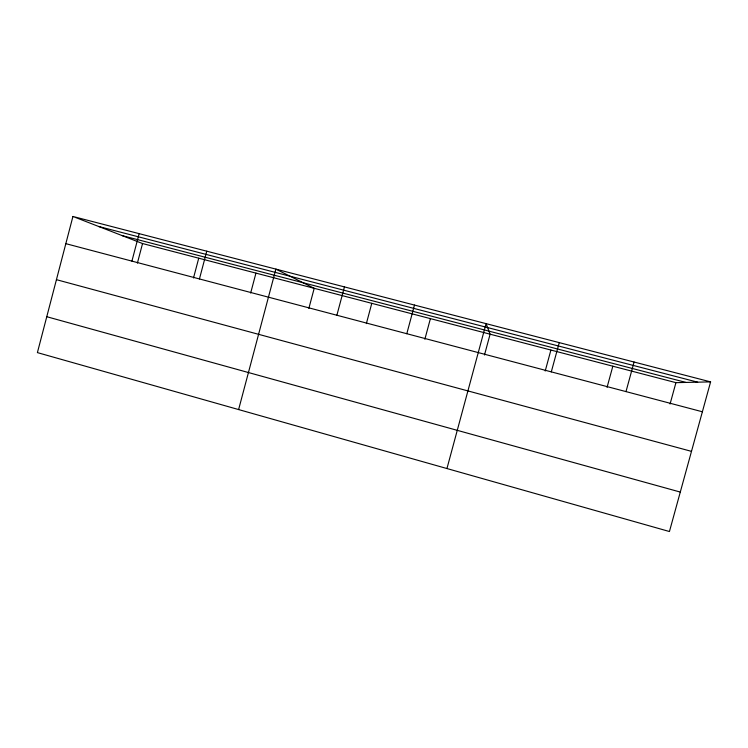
<?xml version="1.0" encoding="UTF-8"?>
<svg xmlns="http://www.w3.org/2000/svg" width="748" height="748" viewBox="0 0 748 748"><rect width="100%" height="100%" fill="white"/><g stroke="black" fill="none" stroke-linecap="round" stroke-linejoin="round"><path stroke-width="1.12" d="M72.93 216.471L37.4 352.607L669.441 531.529L710.6 381.882L72.93 216.471L142.541 243.539L675.93 382.658L710.6 381.882M131.919 261.117L139.137 233.647M137.398 263.128L142.541 243.539M193.517 277.947L198.734 258.191M199.445 278.948L206.775 251.188M250.664 293.048L255.947 273.114M238.612 409.567L275.89 269.121L314.207 288.317L308.849 308.419M336.881 315.245L344.445 286.905M366.361 323.613L371.784 303.333M406.8 333.711L414.495 305.072M424.864 339.237L430.409 318.62M446.949 468.538L486.078 323.641L490.108 334.197L484.489 354.991M545.208 371.027L550.902 350.055M551.304 371.878L559.252 342.621M607.058 387.371L612.836 366.202M625.992 391.606L634.08 362.032M670.068 404.023L675.93 382.658M98.643 226.476L697.66 382.172M122.158 235.611L685.963 382.434M65.833 243.661L702.381 411.774M56.437 279.668L691.489 451.362M46.769 316.713L680.297 492.072"/></g></svg>
